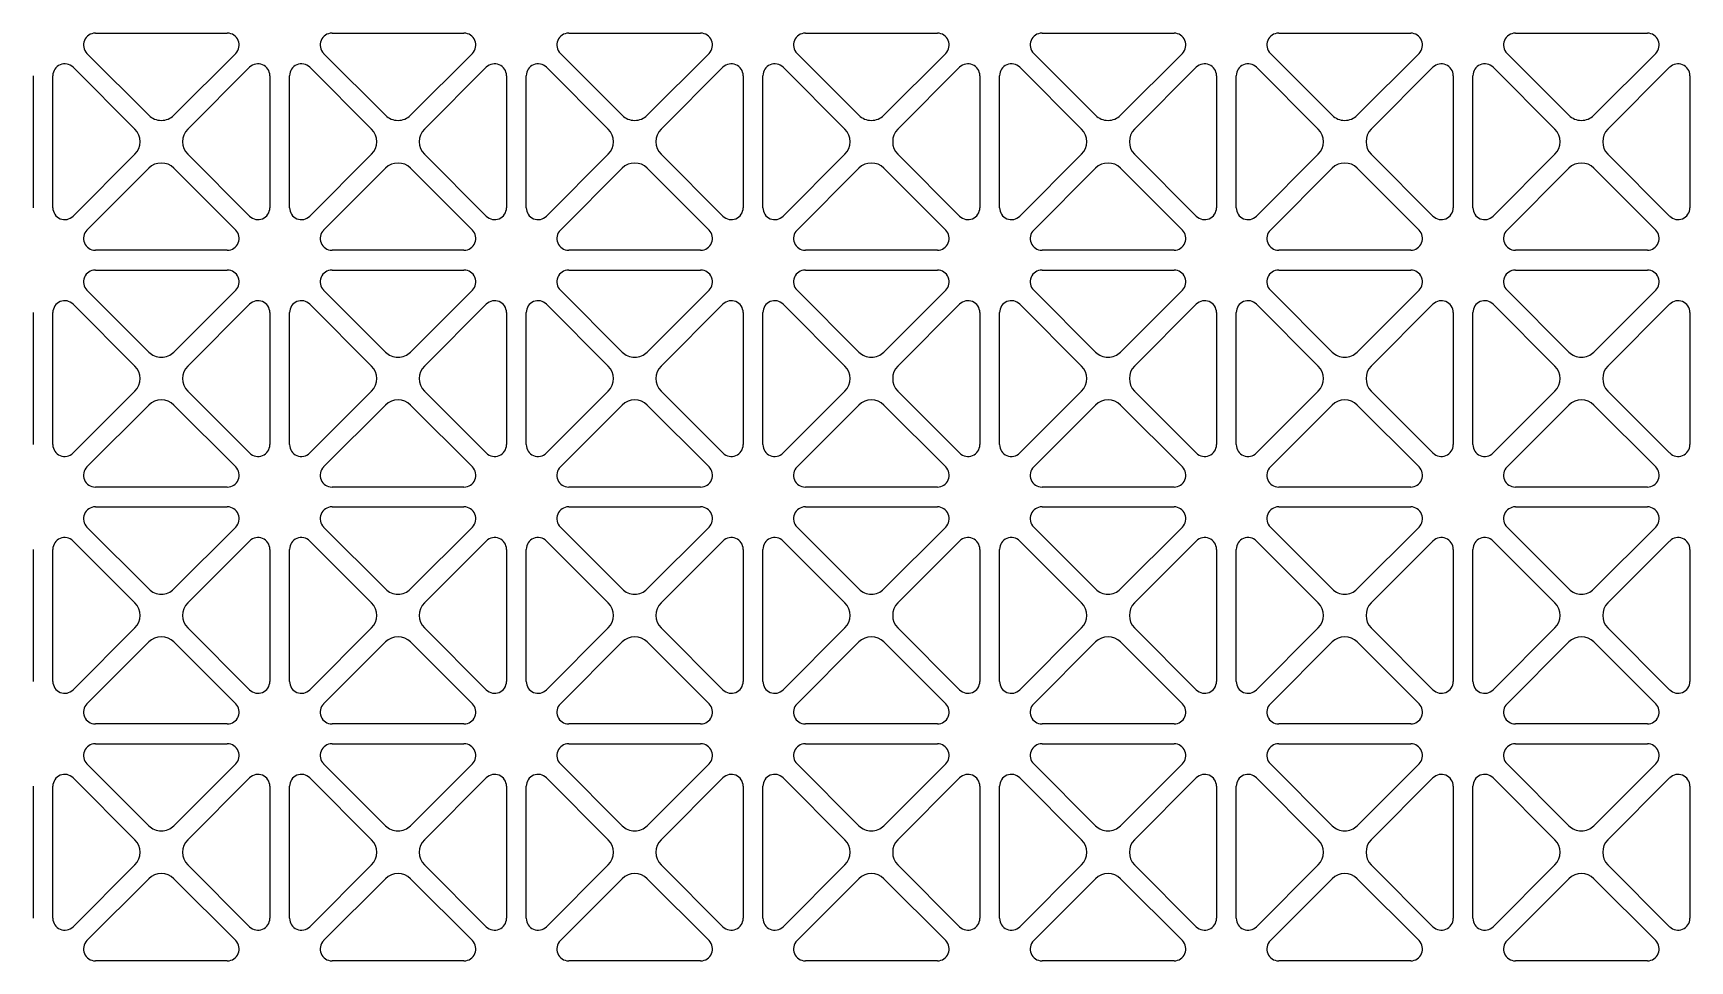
# Model space of a CAD drawing. Extents: x 59521 to 184406, y -1257 to 56672.
# Drawn here: x 68710.6 to 68878.6, y 15732.5 to 15826.5 of the extents above; entities that cross this region are included whole.
import ezdxf

# ---------------------------------------------------------------- set-up
doc = ezdxf.new("R2010")
doc.units = 0
doc.header["$MEASUREMENT"] = 0
doc.layers.get('0').update_dxf_attribs({"linetype": 'CONTINUOUS'})
doc.layers.add('WANGKONG_0', color=7, linetype='CONTINUOUS')

# ---------------------------------------------------------------- blocks, each defined once
blk = doc.blocks.new('ju77')
at = {"layer": 'WANGKONG_0', "color": 87, "linetype": 'Continuous'}
for p, q in [((-26.73, 347), (-13.35, 347)), ((-2.73, 347), (10.65, 347)), ((21.27, 347), (34.65, 347)), ((45.27, 347), (58.65, 347)), ((69.27, 347), (82.65, 347)), ((93.27, 347), (106.65, 347)), ((117.27, 347), (130.65, 347)), ((-21.31, 338.69), (-27.58, 344.95)), ((-12.5, 344.95), (-18.77, 338.69)), ((2.69, 338.69), (-3.58, 344.95)), ((11.5, 344.95), (5.23, 338.69)), ((26.69, 338.69), (20.42, 344.95)), ((35.5, 344.95), (29.23, 338.69)), ((50.69, 338.69), (44.42, 344.95)), ((59.5, 344.95), (53.23, 338.69)), ((74.69, 338.69), (68.42, 344.95)), ((83.5, 344.95), (77.23, 338.69)), ((98.69, 338.69), (92.42, 344.95)), ((107.5, 344.95), (101.23, 338.69)), ((122.69, 338.69), (116.42, 344.95)), ((131.5, 344.95), (125.23, 338.69)), ((-28.99, 343.54), (-22.73, 337.27)), ((-17.35, 337.27), (-11.09, 343.54)), ((-4.99, 343.54), (1.27, 337.27)), ((6.65, 337.27), (12.91, 343.54)), ((19.01, 343.54), (25.27, 337.27)), ((30.65, 337.27), (36.91, 343.54)), ((43.01, 343.54), (49.27, 337.27)), ((54.65, 337.27), (60.91, 343.54)), ((67.01, 343.54), (73.27, 337.27)), ((78.65, 337.27), (84.91, 343.54)), ((91.01, 343.54), (97.27, 337.27)), ((102.65, 337.27), (108.91, 343.54)), ((115.01, 343.54), (121.27, 337.27)), ((126.65, 337.27), (132.91, 343.54)), ((-33.04, 342.69), (-33.04, 329.31)), ((-31.04, 329.31), (-31.04, 342.69)), ((-9.04, 342.69), (-9.04, 329.31)), ((-7.04, 329.31), (-7.04, 342.69)), ((14.96, 342.69), (14.96, 329.31)), ((16.96, 329.31), (16.96, 342.69)), ((38.96, 342.69), (38.96, 329.31)), ((40.96, 329.31), (40.96, 342.69)), ((62.96, 342.69), (62.96, 329.31)), ((64.96, 329.31), (64.96, 342.69)), ((86.96, 342.69), (86.96, 329.31)), ((88.96, 329.31), (88.96, 342.69)), ((110.96, 342.69), (110.96, 329.31)), ((112.96, 329.31), (112.96, 342.69)), ((134.96, 342.69), (134.96, 329.31)), ((-22.73, 334.73), (-28.99, 328.46)), ((-11.09, 328.46), (-17.35, 334.73)), ((1.27, 334.73), (-4.99, 328.46)), ((12.91, 328.46), (6.65, 334.73)), ((25.27, 334.73), (19.01, 328.46)), ((36.91, 328.46), (30.65, 334.73)), ((49.27, 334.73), (43.01, 328.46)), ((60.91, 328.46), (54.65, 334.73)), ((73.27, 334.73), (67.01, 328.46)), ((84.91, 328.46), (78.65, 334.73)), ((97.27, 334.73), (91.01, 328.46)), ((108.91, 328.46), (102.65, 334.73)), ((121.27, 334.73), (115.01, 328.46)), ((132.91, 328.46), (126.65, 334.73)), ((-27.58, 327.05), (-21.31, 333.31)), ((-18.77, 333.31), (-12.5, 327.05)), ((-3.58, 327.05), (2.69, 333.31)), ((5.23, 333.31), (11.5, 327.05)), ((20.42, 327.05), (26.69, 333.31)), ((29.23, 333.31), (35.5, 327.05)), ((44.42, 327.05), (50.69, 333.31)), ((53.23, 333.31), (59.5, 327.05)), ((68.42, 327.05), (74.69, 333.31)), ((77.23, 333.31), (83.5, 327.05)), ((92.42, 327.05), (98.69, 333.31)), ((101.23, 333.31), (107.5, 327.05)), ((116.42, 327.05), (122.69, 333.31)), ((125.23, 333.31), (131.5, 327.05)), ((-13.35, 325), (-26.73, 325)), ((10.65, 325), (-2.73, 325)), ((34.65, 325), (21.27, 325)), ((58.65, 325), (45.27, 325)), ((82.65, 325), (69.27, 325)), ((106.65, 325), (93.27, 325)), ((130.65, 325), (117.27, 325)), ((-26.73, 323), (-13.35, 323)), ((-2.73, 323), (10.65, 323)), ((21.27, 323), (34.65, 323)), ((45.27, 323), (58.65, 323)), ((69.27, 323), (82.65, 323)), ((93.27, 323), (106.65, 323)), ((117.27, 323), (130.65, 323)), ((-21.31, 314.69), (-27.58, 320.95)), ((-12.5, 320.95), (-18.77, 314.69)), ((2.69, 314.69), (-3.58, 320.95)), ((11.5, 320.95), (5.23, 314.69)), ((26.69, 314.69), (20.42, 320.95)), ((35.5, 320.95), (29.23, 314.69)), ((50.69, 314.69), (44.42, 320.95)), ((59.5, 320.95), (53.23, 314.69)), ((74.69, 314.69), (68.42, 320.95)), ((83.5, 320.95), (77.23, 314.69)), ((98.69, 314.69), (92.42, 320.95)), ((107.5, 320.95), (101.23, 314.69)), ((122.69, 314.69), (116.42, 320.95)), ((131.5, 320.95), (125.23, 314.69)), ((-28.99, 319.54), (-22.73, 313.27)), ((-17.35, 313.27), (-11.09, 319.54)), ((-4.99, 319.54), (1.27, 313.27)), ((6.65, 313.27), (12.91, 319.54)), ((19.01, 319.54), (25.27, 313.27)), ((30.65, 313.27), (36.91, 319.54)), ((43.01, 319.54), (49.27, 313.27)), ((54.65, 313.27), (60.91, 319.54)), ((67.01, 319.54), (73.27, 313.27)), ((78.65, 313.27), (84.91, 319.54)), ((91.01, 319.54), (97.27, 313.27)), ((102.65, 313.27), (108.91, 319.54)), ((115.01, 319.54), (121.27, 313.27)), ((126.65, 313.27), (132.91, 319.54)), ((-33.04, 318.69), (-33.04, 305.31)), ((-31.04, 305.31), (-31.04, 318.69)), ((-9.04, 318.69), (-9.04, 305.31)), ((-7.04, 305.31), (-7.04, 318.69)), ((14.96, 318.69), (14.96, 305.31)), ((16.96, 305.31), (16.96, 318.69)), ((38.96, 318.69), (38.96, 305.31)), ((40.96, 305.31), (40.96, 318.69)), ((62.96, 318.69), (62.96, 305.31)), ((64.96, 305.31), (64.96, 318.69)), ((86.96, 318.69), (86.96, 305.31)), ((88.96, 305.31), (88.96, 318.69)), ((110.96, 318.69), (110.96, 305.31)), ((112.96, 305.31), (112.96, 318.69)), ((134.96, 318.69), (134.96, 305.31)), ((-22.73, 310.73), (-28.99, 304.46)), ((-27.58, 303.05), (-21.31, 309.31)), ((-18.77, 309.31), (-12.5, 303.05)), ((-11.09, 304.46), (-17.35, 310.73)), ((1.27, 310.73), (-4.99, 304.46)), ((-3.58, 303.05), (2.69, 309.31)), ((5.23, 309.31), (11.5, 303.05)), ((12.91, 304.46), (6.65, 310.73)), ((25.27, 310.73), (19.01, 304.46)), ((20.42, 303.05), (26.69, 309.31)), ((29.23, 309.31), (35.5, 303.05)), ((36.91, 304.46), (30.65, 310.73)), ((49.27, 310.73), (43.01, 304.46)), ((44.42, 303.05), (50.69, 309.31)), ((53.23, 309.31), (59.5, 303.05)), ((60.91, 304.46), (54.65, 310.73)), ((73.27, 310.73), (67.01, 304.46)), ((68.42, 303.05), (74.69, 309.31)), ((77.23, 309.31), (83.5, 303.05)), ((84.91, 304.46), (78.65, 310.73)), ((97.27, 310.73), (91.01, 304.46)), ((92.42, 303.05), (98.69, 309.31)), ((101.23, 309.31), (107.5, 303.05)), ((108.91, 304.46), (102.65, 310.73)), ((121.27, 310.73), (115.01, 304.46)), ((116.42, 303.05), (122.69, 309.31)), ((125.23, 309.31), (131.5, 303.05)), ((132.91, 304.46), (126.65, 310.73)), ((-13.35, 301), (-26.73, 301)), ((10.65, 301), (-2.73, 301)), ((34.65, 301), (21.27, 301)), ((58.65, 301), (45.27, 301)), ((82.65, 301), (69.27, 301)), ((106.65, 301), (93.27, 301)), ((130.65, 301), (117.27, 301)), ((-26.73, 299), (-13.35, 299)), ((-2.73, 299), (10.65, 299)), ((21.27, 299), (34.65, 299)), ((45.27, 299), (58.65, 299)), ((69.27, 299), (82.65, 299)), ((93.27, 299), (106.65, 299)), ((117.27, 299), (130.65, 299)), ((-21.31, 290.69), (-27.58, 296.95)), ((-12.5, 296.95), (-18.77, 290.69)), ((2.69, 290.69), (-3.58, 296.95)), ((11.5, 296.95), (5.23, 290.69)), ((26.69, 290.69), (20.42, 296.95)), ((35.5, 296.95), (29.23, 290.69)), ((50.69, 290.69), (44.42, 296.95)), ((59.5, 296.95), (53.23, 290.69)), ((74.69, 290.69), (68.42, 296.95)), ((83.5, 296.95), (77.23, 290.69)), ((98.69, 290.69), (92.42, 296.95)), ((107.5, 296.95), (101.23, 290.69)), ((122.69, 290.69), (116.42, 296.95)), ((131.5, 296.95), (125.23, 290.69)), ((-33.04, 294.69), (-33.04, 281.31)), ((-31.04, 281.31), (-31.04, 294.69)), ((-28.99, 295.54), (-22.73, 289.27)), ((-17.35, 289.27), (-11.09, 295.54)), ((-9.04, 294.69), (-9.04, 281.31)), ((-7.04, 281.31), (-7.04, 294.69)), ((-4.99, 295.54), (1.27, 289.27)), ((6.65, 289.27), (12.91, 295.54)), ((14.96, 294.69), (14.96, 281.31)), ((16.96, 281.31), (16.96, 294.69)), ((19.01, 295.54), (25.27, 289.27)), ((30.65, 289.27), (36.91, 295.54)), ((38.96, 294.69), (38.96, 281.31)), ((40.96, 281.31), (40.96, 294.69)), ((43.01, 295.54), (49.27, 289.27)), ((54.65, 289.27), (60.91, 295.54)), ((62.96, 294.69), (62.96, 281.31)), ((64.96, 281.31), (64.96, 294.69)), ((67.01, 295.54), (73.27, 289.27)), ((78.65, 289.27), (84.91, 295.54)), ((86.96, 294.69), (86.96, 281.31)), ((88.96, 281.31), (88.96, 294.69)), ((91.01, 295.54), (97.27, 289.27)), ((102.65, 289.27), (108.91, 295.54)), ((110.96, 294.69), (110.96, 281.31)), ((112.96, 281.31), (112.96, 294.69)), ((115.01, 295.54), (121.27, 289.27)), ((126.65, 289.27), (132.91, 295.54)), ((134.96, 294.69), (134.96, 281.31)), ((-22.73, 286.73), (-28.99, 280.46)), ((-11.09, 280.46), (-17.35, 286.73)), ((1.27, 286.73), (-4.99, 280.46)), ((12.91, 280.46), (6.65, 286.73)), ((25.27, 286.73), (19.01, 280.46)), ((36.91, 280.46), (30.65, 286.73)), ((49.27, 286.73), (43.01, 280.46)), ((60.91, 280.46), (54.65, 286.73)), ((73.27, 286.73), (67.01, 280.46)), ((84.91, 280.46), (78.65, 286.73)), ((97.27, 286.73), (91.01, 280.46)), ((108.91, 280.46), (102.65, 286.73)), ((121.27, 286.73), (115.01, 280.46)), ((132.91, 280.46), (126.65, 286.73)), ((-27.58, 279.05), (-21.31, 285.31)), ((-18.77, 285.31), (-12.5, 279.05)), ((-3.58, 279.05), (2.69, 285.31)), ((5.23, 285.31), (11.5, 279.05)), ((20.42, 279.05), (26.69, 285.31)), ((29.23, 285.31), (35.5, 279.05)), ((44.42, 279.05), (50.69, 285.31)), ((53.23, 285.31), (59.5, 279.05)), ((68.42, 279.05), (74.69, 285.31)), ((77.23, 285.31), (83.5, 279.05)), ((92.42, 279.05), (98.69, 285.31)), ((101.23, 285.31), (107.5, 279.05)), ((116.42, 279.05), (122.69, 285.31)), ((125.23, 285.31), (131.5, 279.05)), ((-13.35, 277), (-26.73, 277)), ((10.65, 277), (-2.73, 277)), ((34.65, 277), (21.27, 277)), ((58.65, 277), (45.27, 277)), ((82.65, 277), (69.27, 277)), ((106.65, 277), (93.27, 277)), ((130.65, 277), (117.27, 277)), ((-26.73, 275), (-13.35, 275)), ((-2.73, 275), (10.65, 275)), ((21.27, 275), (34.65, 275)), ((45.27, 275), (58.65, 275)), ((69.27, 275), (82.65, 275)), ((93.27, 275), (106.65, 275)), ((117.27, 275), (130.65, 275)), ((-21.31, 266.69), (-27.58, 272.95)), ((-12.5, 272.95), (-18.77, 266.69)), ((2.69, 266.69), (-3.58, 272.95)), ((11.5, 272.95), (5.23, 266.69)), ((26.69, 266.69), (20.42, 272.95)), ((35.5, 272.95), (29.23, 266.69)), ((50.69, 266.69), (44.42, 272.95)), ((59.5, 272.95), (53.23, 266.69)), ((74.69, 266.69), (68.42, 272.95)), ((83.5, 272.95), (77.23, 266.69)), ((98.69, 266.69), (92.42, 272.95)), ((107.5, 272.95), (101.23, 266.69)), ((122.69, 266.69), (116.42, 272.95)), ((131.5, 272.95), (125.23, 266.69)), ((-33.04, 270.69), (-33.04, 257.31)), ((-31.04, 257.31), (-31.04, 270.69)), ((-28.99, 271.54), (-22.73, 265.27)), ((-17.35, 265.27), (-11.09, 271.54)), ((-9.04, 270.69), (-9.04, 257.31)), ((-7.04, 257.31), (-7.04, 270.69)), ((-4.99, 271.54), (1.27, 265.27)), ((6.65, 265.27), (12.91, 271.54)), ((14.96, 270.69), (14.96, 257.31)), ((16.96, 257.31), (16.96, 270.69)), ((19.01, 271.54), (25.27, 265.27)), ((30.65, 265.27), (36.91, 271.54)), ((38.96, 270.69), (38.96, 257.31)), ((40.96, 257.31), (40.96, 270.69)), ((43.01, 271.54), (49.27, 265.27)), ((54.65, 265.27), (60.91, 271.54)), ((62.96, 270.69), (62.96, 257.31)), ((64.96, 257.31), (64.96, 270.69)), ((67.01, 271.54), (73.27, 265.27)), ((78.65, 265.27), (84.91, 271.54)), ((86.96, 270.69), (86.96, 257.31)), ((88.96, 257.31), (88.96, 270.69)), ((91.01, 271.54), (97.27, 265.27)), ((102.65, 265.27), (108.91, 271.54)), ((110.96, 270.69), (110.96, 257.31)), ((112.96, 257.31), (112.96, 270.69)), ((115.01, 271.54), (121.27, 265.27)), ((126.65, 265.27), (132.91, 271.54)), ((134.96, 270.69), (134.96, 257.31)), ((-22.73, 262.73), (-28.99, 256.46)), ((-11.09, 256.46), (-17.35, 262.73)), ((1.27, 262.73), (-4.99, 256.46)), ((12.91, 256.46), (6.65, 262.73)), ((25.27, 262.73), (19.01, 256.46)), ((36.91, 256.46), (30.65, 262.73)), ((49.27, 262.73), (43.01, 256.46)), ((60.91, 256.46), (54.65, 262.73)), ((73.27, 262.73), (67.01, 256.46)), ((84.91, 256.46), (78.65, 262.73)), ((97.27, 262.73), (91.01, 256.46)), ((108.91, 256.46), (102.65, 262.73)), ((121.27, 262.73), (115.01, 256.46)), ((132.91, 256.46), (126.65, 262.73)), ((-27.58, 255.05), (-21.31, 261.31)), ((-18.77, 261.31), (-12.5, 255.05)), ((-3.58, 255.05), (2.69, 261.31)), ((5.23, 261.31), (11.5, 255.05)), ((20.42, 255.05), (26.69, 261.31)), ((29.23, 261.31), (35.5, 255.05)), ((44.42, 255.05), (50.69, 261.31)), ((53.23, 261.31), (59.5, 255.05)), ((68.42, 255.05), (74.69, 261.31)), ((77.23, 261.31), (83.5, 255.05)), ((92.42, 255.05), (98.69, 261.31)), ((101.23, 261.31), (107.5, 255.05)), ((116.42, 255.05), (122.69, 261.31)), ((125.23, 261.31), (131.5, 255.05)), ((-13.35, 253), (-26.73, 253)), ((10.65, 253), (-2.73, 253)), ((34.65, 253), (21.27, 253)), ((58.65, 253), (45.27, 253)), ((82.65, 253), (69.27, 253)), ((106.65, 253), (93.27, 253)), ((130.65, 253), (117.27, 253))]:
    blk.add_line(p, q, dxfattribs=at)
for centre, radius, start, end in [((-26.73, 345.8), 1.2, 90, 225), ((-13.35, 345.8), 1.2, 315, 90), ((-2.73, 345.8), 1.2, 90, 225), ((10.65, 345.8), 1.2, 315, 90), ((21.27, 345.8), 1.2, 90, 225), ((34.65, 345.8), 1.2, 315, 90), ((45.27, 345.8), 1.2, 90, 225), ((58.65, 345.8), 1.2, 315, 90), ((69.27, 345.8), 1.2, 90, 225), ((82.65, 345.8), 1.2, 315, 90), ((93.27, 345.8), 1.2, 90, 225), ((106.65, 345.8), 1.2, 315, 90), ((117.27, 345.8), 1.2, 90, 225), ((130.65, 345.8), 1.2, 315, 90), ((-29.84, 342.69), 1.2, 45, 180), ((-10.24, 342.69), 1.2, 0, 135), ((-5.84, 342.69), 1.2, 45, 180), ((13.76, 342.69), 1.2, 0, 135), ((18.16, 342.69), 1.2, 45, 180), ((37.76, 342.69), 1.2, 0, 135), ((42.16, 342.69), 1.2, 45, 180), ((61.76, 342.69), 1.2, 0, 135), ((66.16, 342.69), 1.2, 45, 180), ((85.76, 342.69), 1.2, 0, 135), ((90.16, 342.69), 1.2, 45, 180), ((109.76, 342.69), 1.2, 0, 135), ((114.16, 342.69), 1.2, 45, 180), ((133.76, 342.69), 1.2, 0, 135), ((-20.04, 339.96), 1.8, 225, 315), ((3.96, 339.96), 1.8, 225, 315), ((27.96, 339.96), 1.8, 225, 315), ((51.96, 339.96), 1.8, 225, 315), ((75.96, 339.96), 1.8, 225, 315), ((99.96, 339.96), 1.8, 225, 315), ((123.96, 339.96), 1.8, 225, 315), ((-24, 336), 1.8, 315, 45), ((-16.08, 336), 1.8, 135, 225), ((0, 336), 1.8, 315, 45), ((7.92, 336), 1.8, 135, 225), ((24, 336), 1.8, 315, 45), ((31.92, 336), 1.8, 135, 225), ((48, 336), 1.8, 315, 45), ((55.92, 336), 1.8, 135, 225), ((72, 336), 1.8, 315, 45), ((79.92, 336), 1.8, 135, 225), ((96, 336), 1.8, 315, 45), ((103.92, 336), 1.8, 135, 225), ((120, 336), 1.8, 315, 45), ((127.92, 336), 1.8, 135, 225), ((-20.04, 332.04), 1.8, 45, 135), ((3.96, 332.04), 1.8, 45, 135), ((27.96, 332.04), 1.8, 45, 135), ((51.96, 332.04), 1.8, 45, 135), ((75.96, 332.04), 1.8, 45, 135), ((99.96, 332.04), 1.8, 45, 135), ((123.96, 332.04), 1.8, 45, 135), ((-29.84, 329.31), 1.2, 180, 315), ((-10.24, 329.31), 1.2, 225, 0), ((-5.84, 329.31), 1.2, 180, 315), ((13.76, 329.31), 1.2, 225, 0), ((18.16, 329.31), 1.2, 180, 315), ((37.76, 329.31), 1.2, 225, 0), ((42.16, 329.31), 1.2, 180, 315), ((61.76, 329.31), 1.2, 225, 0), ((66.16, 329.31), 1.2, 180, 315), ((85.76, 329.31), 1.2, 225, 0), ((90.16, 329.31), 1.2, 180, 315), ((109.76, 329.31), 1.2, 225, 0), ((114.16, 329.31), 1.2, 180, 315), ((133.76, 329.31), 1.2, 225, 0), ((-26.73, 326.2), 1.2, 135, 270), ((-13.35, 326.2), 1.2, 270, 45), ((-2.73, 326.2), 1.2, 135, 270), ((10.65, 326.2), 1.2, 270, 45), ((21.27, 326.2), 1.2, 135, 270), ((34.65, 326.2), 1.2, 270, 45), ((45.27, 326.2), 1.2, 135, 270), ((58.65, 326.2), 1.2, 270, 45), ((69.27, 326.2), 1.2, 135, 270), ((82.65, 326.2), 1.2, 270, 45), ((93.27, 326.2), 1.2, 135, 270), ((106.65, 326.2), 1.2, 270, 45), ((117.27, 326.2), 1.2, 135, 270), ((130.65, 326.2), 1.2, 270, 45), ((-26.73, 321.8), 1.2, 90, 225), ((-13.35, 321.8), 1.2, 315, 90), ((-2.73, 321.8), 1.2, 90, 225), ((10.65, 321.8), 1.2, 315, 90), ((21.27, 321.8), 1.2, 90, 225), ((34.65, 321.8), 1.2, 315, 90), ((45.27, 321.8), 1.2, 90, 225), ((58.65, 321.8), 1.2, 315, 90), ((69.27, 321.8), 1.2, 90, 225), ((82.65, 321.8), 1.2, 315, 90), ((93.27, 321.8), 1.2, 90, 225), ((106.65, 321.8), 1.2, 315, 90), ((117.27, 321.8), 1.2, 90, 225), ((130.65, 321.8), 1.2, 315, 90), ((-29.84, 318.69), 1.2, 45, 180), ((-10.24, 318.69), 1.2, 0, 135), ((-5.84, 318.69), 1.2, 45, 180), ((13.76, 318.69), 1.2, 0, 135), ((18.16, 318.69), 1.2, 45, 180), ((37.76, 318.69), 1.2, 0, 135), ((42.16, 318.69), 1.2, 45, 180), ((61.76, 318.69), 1.2, 0, 135), ((66.16, 318.69), 1.2, 45, 180), ((85.76, 318.69), 1.2, 0, 135), ((90.16, 318.69), 1.2, 45, 180), ((109.76, 318.69), 1.2, 0, 135), ((114.16, 318.69), 1.2, 45, 180), ((133.76, 318.69), 1.2, 0, 135), ((-20.04, 315.96), 1.8, 225, 315), ((3.96, 315.96), 1.8, 225, 315), ((27.96, 315.96), 1.8, 225, 315), ((51.96, 315.96), 1.8, 225, 315), ((75.96, 315.96), 1.8, 225, 315), ((99.96, 315.96), 1.8, 225, 315), ((123.96, 315.96), 1.8, 225, 315), ((-24, 312), 1.8, 315, 45), ((-16.08, 312), 1.8, 135, 225), ((0, 312), 1.8, 315, 45), ((7.92, 312), 1.8, 135, 225), ((24, 312), 1.8, 315, 45), ((31.92, 312), 1.8, 135, 225), ((48, 312), 1.8, 315, 45), ((55.92, 312), 1.8, 135, 225), ((72, 312), 1.8, 315, 45), ((79.92, 312), 1.8, 135, 225), ((96, 312), 1.8, 315, 45), ((103.92, 312), 1.8, 135, 225), ((120, 312), 1.8, 315, 45), ((127.92, 312), 1.8, 135, 225), ((-20.04, 308.04), 1.8, 45, 135), ((3.96, 308.04), 1.8, 45, 135), ((27.96, 308.04), 1.8, 45, 135), ((51.96, 308.04), 1.8, 45, 135), ((75.96, 308.04), 1.8, 45, 135), ((99.96, 308.04), 1.8, 45, 135), ((123.96, 308.04), 1.8, 45, 135), ((-29.84, 305.31), 1.2, 180, 315), ((-10.24, 305.31), 1.2, 225, 0), ((-5.84, 305.31), 1.2, 180, 315), ((13.76, 305.31), 1.2, 225, 0), ((18.16, 305.31), 1.2, 180, 315), ((37.76, 305.31), 1.2, 225, 0), ((42.16, 305.31), 1.2, 180, 315), ((61.76, 305.31), 1.2, 225, 0), ((66.16, 305.31), 1.2, 180, 315), ((85.76, 305.31), 1.2, 225, 0), ((90.16, 305.31), 1.2, 180, 315), ((109.76, 305.31), 1.2, 225, 0), ((114.16, 305.31), 1.2, 180, 315), ((133.76, 305.31), 1.2, 225, 0), ((-26.73, 302.2), 1.2, 135, 270), ((-13.35, 302.2), 1.2, 270, 45), ((-2.73, 302.2), 1.2, 135, 270), ((10.65, 302.2), 1.2, 270, 45), ((21.27, 302.2), 1.2, 135, 270), ((34.65, 302.2), 1.2, 270, 45), ((45.27, 302.2), 1.2, 135, 270), ((58.65, 302.2), 1.2, 270, 45), ((69.27, 302.2), 1.2, 135, 270), ((82.65, 302.2), 1.2, 270, 45), ((93.27, 302.2), 1.2, 135, 270), ((106.65, 302.2), 1.2, 270, 45), ((117.27, 302.2), 1.2, 135, 270), ((130.65, 302.2), 1.2, 270, 45), ((-26.73, 297.8), 1.2, 90, 225), ((-13.35, 297.8), 1.2, 315, 90), ((-2.73, 297.8), 1.2, 90, 225), ((10.65, 297.8), 1.2, 315, 90), ((21.27, 297.8), 1.2, 90, 225), ((34.65, 297.8), 1.2, 315, 90), ((45.27, 297.8), 1.2, 90, 225), ((58.65, 297.8), 1.2, 315, 90), ((69.27, 297.8), 1.2, 90, 225), ((82.65, 297.8), 1.2, 315, 90), ((93.27, 297.8), 1.2, 90, 225), ((106.65, 297.8), 1.2, 315, 90), ((117.27, 297.8), 1.2, 90, 225), ((130.65, 297.8), 1.2, 315, 90), ((-29.84, 294.69), 1.2, 45, 180), ((-10.24, 294.69), 1.2, 0, 135), ((-5.84, 294.69), 1.2, 45, 180), ((13.76, 294.69), 1.2, 0, 135), ((18.16, 294.69), 1.2, 45, 180), ((37.76, 294.69), 1.2, 0, 135), ((42.16, 294.69), 1.2, 45, 180), ((61.76, 294.69), 1.2, 0, 135), ((66.16, 294.69), 1.2, 45, 180), ((85.76, 294.69), 1.2, 0, 135), ((90.16, 294.69), 1.2, 45, 180), ((109.76, 294.69), 1.2, 0, 135), ((114.16, 294.69), 1.2, 45, 180), ((133.76, 294.69), 1.2, 0, 135), ((-20.04, 291.96), 1.8, 225, 315), ((3.96, 291.96), 1.8, 225, 315), ((27.96, 291.96), 1.8, 225, 315), ((51.96, 291.96), 1.8, 225, 315), ((75.96, 291.96), 1.8, 225, 315), ((99.96, 291.96), 1.8, 225, 315), ((123.96, 291.96), 1.8, 225, 315), ((-24, 288), 1.8, 315, 45), ((-16.08, 288), 1.8, 135, 225), ((0, 288), 1.8, 315, 45), ((7.92, 288), 1.8, 135, 225), ((24, 288), 1.8, 315, 45), ((31.92, 288), 1.8, 135, 225), ((48, 288), 1.8, 315, 45), ((55.92, 288), 1.8, 135, 225), ((72, 288), 1.8, 315, 45), ((79.92, 288), 1.8, 135, 225), ((96, 288), 1.8, 315, 45), ((103.92, 288), 1.8, 135, 225), ((120, 288), 1.8, 315, 45), ((127.92, 288), 1.8, 135, 225), ((-20.04, 284.04), 1.8, 45, 135), ((3.96, 284.04), 1.8, 45, 135), ((27.96, 284.04), 1.8, 45, 135), ((51.96, 284.04), 1.8, 45, 135), ((75.96, 284.04), 1.8, 45, 135), ((99.96, 284.04), 1.8, 45, 135), ((123.96, 284.04), 1.8, 45, 135), ((-29.84, 281.31), 1.2, 180, 315), ((-10.24, 281.31), 1.2, 225, 0), ((-5.84, 281.31), 1.2, 180, 315), ((13.76, 281.31), 1.2, 225, 0), ((18.16, 281.31), 1.2, 180, 315), ((37.76, 281.31), 1.2, 225, 0), ((42.16, 281.31), 1.2, 180, 315), ((61.76, 281.31), 1.2, 225, 0), ((66.16, 281.31), 1.2, 180, 315), ((85.76, 281.31), 1.2, 225, 0), ((90.16, 281.31), 1.2, 180, 315), ((109.76, 281.31), 1.2, 225, 0), ((114.16, 281.31), 1.2, 180, 315), ((133.76, 281.31), 1.2, 225, 0), ((-26.73, 278.2), 1.2, 135, 270), ((-13.35, 278.2), 1.2, 270, 45), ((-2.73, 278.2), 1.2, 135, 270), ((10.65, 278.2), 1.2, 270, 45), ((21.27, 278.2), 1.2, 135, 270), ((34.65, 278.2), 1.2, 270, 45), ((45.27, 278.2), 1.2, 135, 270), ((58.65, 278.2), 1.2, 270, 45), ((69.27, 278.2), 1.2, 135, 270), ((82.65, 278.2), 1.2, 270, 45), ((93.27, 278.2), 1.2, 135, 270), ((106.65, 278.2), 1.2, 270, 45), ((117.27, 278.2), 1.2, 135, 270), ((130.65, 278.2), 1.2, 270, 45), ((-26.73, 273.8), 1.2, 90, 225), ((-13.35, 273.8), 1.2, 315, 90), ((-2.73, 273.8), 1.2, 90, 225), ((10.65, 273.8), 1.2, 315, 90), ((21.27, 273.8), 1.2, 90, 225), ((34.65, 273.8), 1.2, 315, 90), ((45.27, 273.8), 1.2, 90, 225), ((58.65, 273.8), 1.2, 315, 90), ((69.27, 273.8), 1.2, 90, 225), ((82.65, 273.8), 1.2, 315, 90), ((93.27, 273.8), 1.2, 90, 225), ((106.65, 273.8), 1.2, 315, 90), ((117.27, 273.8), 1.2, 90, 225), ((130.65, 273.8), 1.2, 315, 90), ((-29.84, 270.69), 1.2, 45, 180), ((-10.24, 270.69), 1.2, 0, 135), ((-5.84, 270.69), 1.2, 45, 180), ((13.76, 270.69), 1.2, 0, 135), ((18.16, 270.69), 1.2, 45, 180), ((37.76, 270.69), 1.2, 0, 135), ((42.16, 270.69), 1.2, 45, 180), ((61.76, 270.69), 1.2, 0, 135), ((66.16, 270.69), 1.2, 45, 180), ((85.76, 270.69), 1.2, 0, 135), ((90.16, 270.69), 1.2, 45, 180), ((109.76, 270.69), 1.2, 0, 135), ((114.16, 270.69), 1.2, 45, 180), ((133.76, 270.69), 1.2, 0, 135), ((-20.04, 267.96), 1.8, 225, 315), ((3.96, 267.96), 1.8, 225, 315), ((27.96, 267.96), 1.8, 225, 315), ((51.96, 267.96), 1.8, 225, 315), ((75.96, 267.96), 1.8, 225, 315), ((99.96, 267.96), 1.8, 225, 315), ((123.96, 267.96), 1.8, 225, 315), ((-24, 264), 1.8, 315, 45), ((-16.08, 264), 1.8, 135, 225), ((0, 264), 1.8, 315, 45), ((7.92, 264), 1.8, 135, 225), ((24, 264), 1.8, 315, 45), ((31.92, 264), 1.8, 135, 225), ((48, 264), 1.8, 315, 45), ((55.92, 264), 1.8, 135, 225), ((72, 264), 1.8, 315, 45), ((79.92, 264), 1.8, 135, 225), ((96, 264), 1.8, 315, 45), ((103.92, 264), 1.8, 135, 225), ((120, 264), 1.8, 315, 45), ((127.92, 264), 1.8, 135, 225), ((-20.04, 260.04), 1.8, 45, 135), ((3.96, 260.04), 1.8, 45, 135), ((27.96, 260.04), 1.8, 45, 135), ((51.96, 260.04), 1.8, 45, 135), ((75.96, 260.04), 1.8, 45, 135), ((99.96, 260.04), 1.8, 45, 135), ((123.96, 260.04), 1.8, 45, 135), ((-29.84, 257.31), 1.2, 180, 315), ((-10.24, 257.31), 1.2, 225, 0), ((-5.84, 257.31), 1.2, 180, 315), ((13.76, 257.31), 1.2, 225, 0), ((18.16, 257.31), 1.2, 180, 315), ((37.76, 257.31), 1.2, 225, 0), ((42.16, 257.31), 1.2, 180, 315), ((61.76, 257.31), 1.2, 225, 0), ((66.16, 257.31), 1.2, 180, 315), ((85.76, 257.31), 1.2, 225, 0), ((90.16, 257.31), 1.2, 180, 315), ((109.76, 257.31), 1.2, 225, 0), ((114.16, 257.31), 1.2, 180, 315), ((133.76, 257.31), 1.2, 225, 0), ((-26.73, 254.2), 1.2, 135, 270), ((-13.35, 254.2), 1.2, 270, 45), ((-2.73, 254.2), 1.2, 135, 270), ((10.65, 254.2), 1.2, 270, 45), ((21.27, 254.2), 1.2, 135, 270), ((34.65, 254.2), 1.2, 270, 45), ((45.27, 254.2), 1.2, 135, 270), ((58.65, 254.2), 1.2, 270, 45), ((69.27, 254.2), 1.2, 135, 270), ((82.65, 254.2), 1.2, 270, 45), ((93.27, 254.2), 1.2, 135, 270), ((106.65, 254.2), 1.2, 270, 45), ((117.27, 254.2), 1.2, 135, 270), ((130.65, 254.2), 1.2, 270, 45)]:
    blk.add_arc(centre, radius, start, end, dxfattribs=at)

msp = doc.modelspace()

# ---------------------------------------------------------------- block references
msp.add_blockref('ju77', (68743.641, 15479.528))

doc.saveas('drawing.dxf')
